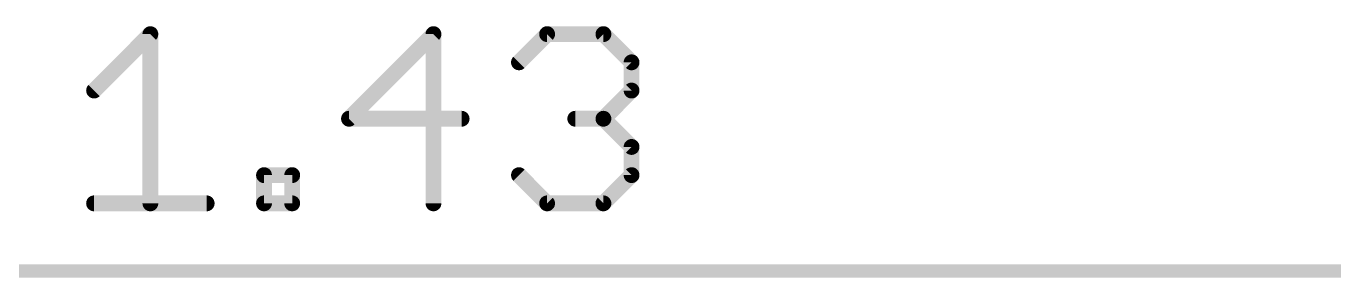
# Model space of a CAD drawing. Extents: x -9.8 to 49.9, y -7.2 to 30.7.
# Drawn here: x 15.05 to 27.64, y 28.26 to 30.67 of the extents above; entities that cross this region are included whole.
import ezdxf

# ---------------------------------------------------------------- set-up
doc = ezdxf.new("R2010")
doc.units = 0
doc.layers.add('47', color=250, linetype='CONTINUOUS')

msp = doc.modelspace()

# ---------------------------------------------------------------- linework, layer by layer
at = {"layer": '47'}
for points, const_width in [([(15.7012, 30.0564), (16.2436, 30.5987)], 0.1524), ([(16.2436, 30.5987), (16.2436, 28.9717)], 0.1524), ([(18.9705, 30.5987), (18.157, 29.7852)], 0.1524), ([(18.9705, 28.9717), (18.9705, 30.5987)], 0.1524), ([(19.7941, 30.3275), (20.0653, 30.5987)], 0.1524), ([(20.0653, 30.5987), (20.6076, 30.5987)], 0.1524), ([(20.6076, 30.5987), (20.8788, 30.3275)], 0.1524), ([(20.8788, 30.3275), (20.8788, 30.0564)], 0.1524), ([(20.8788, 30.0564), (20.6076, 29.7852)], 0.1524), ([(18.157, 29.7852), (19.2416, 29.7852)], 0.1524), ([(20.6076, 29.7852), (20.3365, 29.7852)], 0.1524), ([(20.6076, 29.7852), (20.8788, 29.514)], 0.1524), ([(20.8788, 29.514), (20.8788, 29.2429)], 0.1524), ([(17.3384, 28.9717), (17.3384, 29.2429)], 0.1524), ([(17.3384, 29.2429), (17.6096, 29.2429)], 0.1524), ([(17.6096, 29.2429), (17.6096, 28.9717)], 0.1524), ([(20.0653, 28.9717), (19.7941, 29.2429)], 0.1524), ([(20.8788, 29.2429), (20.6076, 28.9717)], 0.1524), ([(15.7012, 28.9717), (16.7859, 28.9717)], 0.1524), ([(17.6096, 28.9717), (17.3384, 28.9717)], 0.1524), ([(20.6076, 28.9717), (20.0653, 28.9717)], 0.1524), ([(0.065, 28.321), (36.13, 28.321)], 0.13)]:
    msp.add_lwpolyline(points, dxfattribs=dict(at, const_width=const_width))
at = {"layer": '47', "const_width": 0.0762}
for points in [[(16.2817, 30.5987, 1), (16.2055, 30.5987)], [(16.2705, 30.5717, 1), (16.2166, 30.6256)], [(19.0086, 30.5987, 1), (18.9324, 30.5987)], [(18.9974, 30.5717, 1), (18.9435, 30.6256)], [(20.0653, 30.6368, 1), (20.0653, 30.5606)], [(20.0922, 30.5717, 1), (20.0383, 30.6256)], [(20.6346, 30.6256, 1), (20.5807, 30.5717)], [(20.6076, 30.5606, 1), (20.6076, 30.6368)], [(19.7672, 30.3545, 1), (19.8211, 30.3006)], [(20.9169, 30.3275, 1), (20.8407, 30.3275)], [(20.8518, 30.3006, 1), (20.9057, 30.3545)], [(15.6743, 30.0833, 1), (15.7282, 30.0294)], [(20.9057, 30.0294, 1), (20.8518, 30.0833)], [(20.8407, 30.0564, 1), (20.9169, 30.0564)], [(18.157, 29.8233, 1), (18.157, 29.7471)], [(19.2416, 29.7471, 1), (19.2416, 29.8233)], [(20.3365, 29.8233, 1), (20.3365, 29.7471)], [(20.6346, 29.8121, 1), (20.5807, 29.7583)], [(20.6076, 29.7471, 1), (20.6076, 29.8233)], [(18.13, 29.8121, 1), (18.1839, 29.7583)], [(20.5807, 29.8121, 1), (20.6346, 29.7583)], [(20.9169, 29.514, 1), (20.8407, 29.514)], [(20.8518, 29.4871, 1), (20.9057, 29.541)], [(17.3765, 29.2429, 1), (17.3003, 29.2429)], [(17.3384, 29.281, 1), (17.3384, 29.2048)], [(17.6477, 29.2429, 1), (17.5715, 29.2429)], [(17.6096, 29.2048, 1), (17.6096, 29.281)], [(19.8211, 29.2698, 1), (19.7672, 29.2159)], [(20.8407, 29.2429, 1), (20.9169, 29.2429)], [(20.9057, 29.2159, 1), (20.8518, 29.2698)], [(15.7012, 29.0098, 1), (15.7012, 28.9336)], [(16.2055, 28.9717, 1), (16.2817, 28.9717)], [(16.7859, 28.9336, 1), (16.7859, 29.0098)], [(17.3384, 29.0098, 1), (17.3384, 28.9336)], [(17.3003, 28.9717, 1), (17.3765, 28.9717)], [(17.5715, 28.9717, 1), (17.6477, 28.9717)], [(17.6096, 28.9336, 1), (17.6096, 29.0098)], [(18.9324, 28.9717, 1), (19.0086, 28.9717)], [(20.0653, 29.0098, 1), (20.0653, 28.9336)], [(20.0383, 28.9448, 1), (20.0922, 28.9986)], [(20.5807, 28.9986, 1), (20.6346, 28.9448)], [(20.6076, 28.9336, 1), (20.6076, 29.0098)]]:
    msp.add_lwpolyline(points, format="xyb", dxfattribs=at)

doc.saveas('drawing.dxf')
